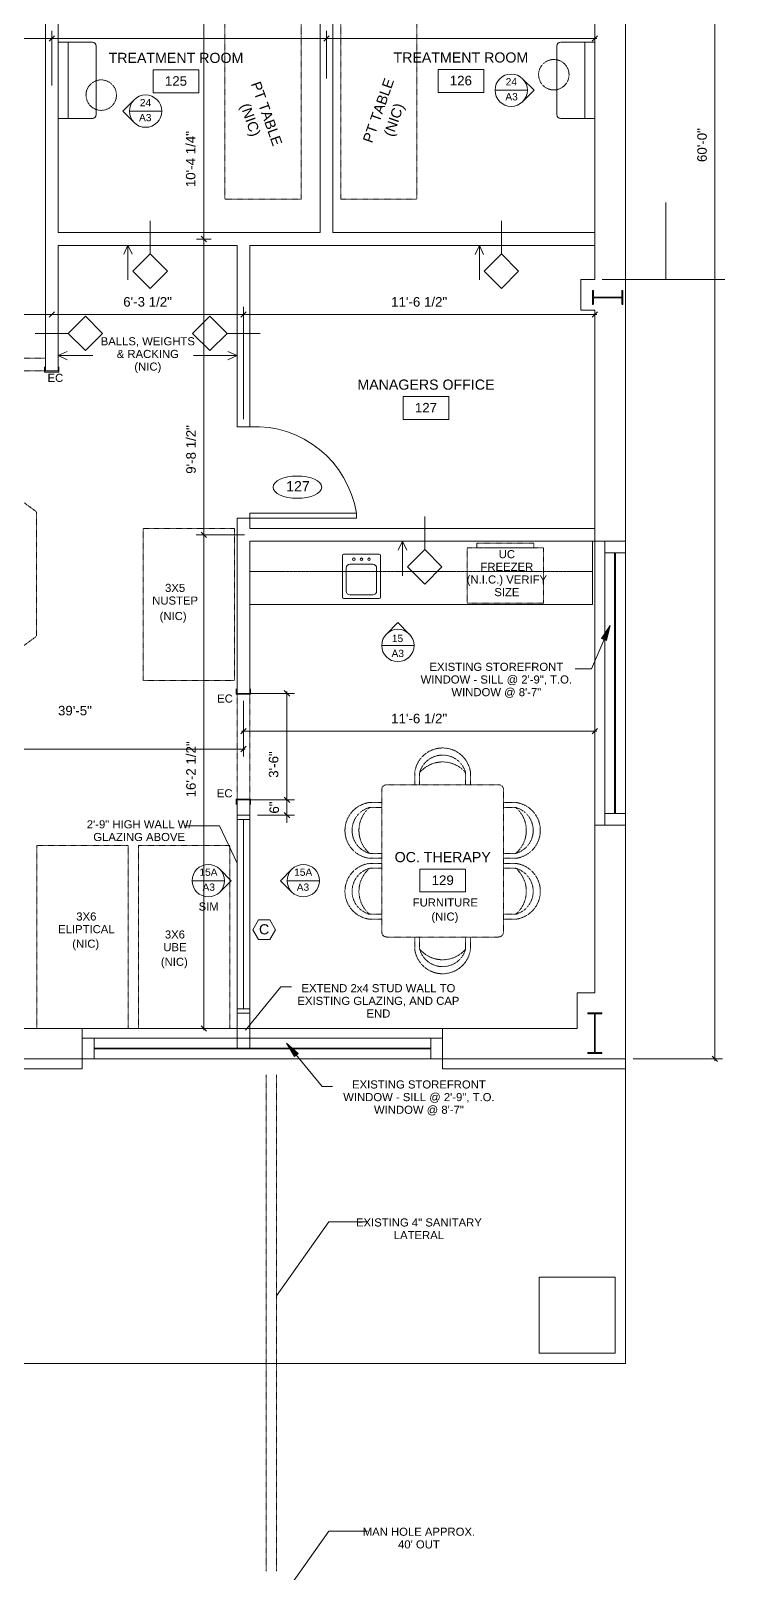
# Model space of a CAD drawing. Header units: inches. Extents: x -2804 to 58974, y -36095 to 66.
# Drawn here: x 22141 to 22417, y -24068 to -23460 of the extents above; entities that cross this region are included whole.
import ezdxf

# ---------------------------------------------------------------- set-up
doc = ezdxf.new("R2010")
doc.units = ezdxf.units.IN
doc.header["$MEASUREMENT"] = 0
doc.header["$XCLIPFRAME"] = 2
doc.linetypes.add('IMPORT-DASHED2', pattern=[0.1875, 0.125, -0.0625])
doc.linetypes.add('IMPORT-HIDDEN2 _3_', pattern=[0.09375, 0.0625, -0.03125])
for name, color, linetype, lineweight in [('006-MAG', 7, 'Continuous', 9), ('15xx-Jefferson-REHAB-pr5_dwg', 45, 'Continuous', 9), ('171-LBLU-SC20', 7, 'Continuous', 9), ('A-CABINET-LOWER', 7, 'Continuous', 9), ('A-CABINET-UPPER', 7, 'IMPORT-DASHED2', 9), ('A-CLNG', 13, 'Continuous', 13), ('A-DIM', 7, 'Continuous', 9), ('A-DOOR-NOTE', 7, 'Continuous', 9), ('A-DOOR-SYM', 7, 'Continuous', 9), ('A-ETAG-NOTE', 7, 'Continuous', 9), ('A-ETAG-SYM', 7, 'Continuous', 9), ('A-FURN', 7, 'IMPORT-HIDDEN2 _3_', 9), ('A-PLBG-FIXT', 7, 'Continuous', 9), ('A-ROOM-NOTE', 7, 'Continuous', 9), ('A-ROOM-SYM', 7, 'Continuous', 9), ('A-TEXT', 7, 'Continuous', 9), ('A-TEXT-8', 7, 'Continuous', 9), ('A-WALL', 113, 'Continuous', 13), ('A-Wall-exist', 7, 'Continuous', 9), ('G-ANNO-REFR', 1, 'Continuous', 9), ('STMETAL', 7, 'Continuous', 9)]:
    doc.layers.add(name, color=color, linetype=linetype, lineweight=lineweight)
doc.styles.add('Arial_10', font='arial.ttf', dxfattribs={"height": 4})
doc.styles.add('Arial_11', font='arial.ttf', dxfattribs={"height": 2.863158})
doc.styles.add('Arial_5', font='arial.ttf', dxfattribs={"height": 3.1875})
doc.styles.add('Arial_6', font='arial.ttf', dxfattribs={"height": 3.75})
picture_1 = doc.add_image_def('image1.jpg', size_in_pixel=(1920, 1080))

# ---------------------------------------------------------------- blocks, each defined once
blk = doc.blocks.new('15xx-Jefferson-REHAB-pr5_dwg_FCM-TIC-1286384-Site Locator Map')
at = {"layer": 'A-DIM'}
for p, q in [((0.48, 0), (-1.37, 0)), ((-0.71, -0.71), (0.71, 0.71))]:
    blk.add_line(p, q, dxfattribs=at)
blk = doc.blocks.new('15xx-Jefferson-REHAB-pr5_dwg_RT8-N-1286385-Site Locator Map')
at = {"layer": 'A-ROOM-SYM', "flags": 128}
blk.add_lwpolyline([(18, -9), (-18, -9), (-18, 9), (18, 9)], close=True, dxfattribs=at)
blk = doc.blocks.new('15xx-Jefferson-REHAB-pr5_dwg_CHAIR4A-1286392-Site Locator Map')
at = {"layer": 'A-FURN'}
for p, q in [((-11, 4.63), (-11, 0)), ((-9.06, 4.76), (-9.06, 0)), ((9.06, 0), (9.06, 4.76)), ((11, 0), (11, 4.76))]:
    blk.add_line(p, q, dxfattribs=at)
for centre, radius, start, end in [((0.01, 3.4), 11.08, 7.0495, 173.57691), ((0, 2.29), 9.39, 15.24898, 164.75102), ((0, -2.87), 11.84, 40.0756, 139.9244)]:
    blk.add_arc(centre, radius, start, end, dxfattribs=at)
blk = doc.blocks.new('15xx-Jefferson-REHAB-pr5_dwg_CHAIR4A-1286393-Site Locator Map')
at = {"layer": 'A-FURN'}
for p, q in [((-11, 4.63), (-11, 0)), ((-9.06, 4.76), (-9.06, 0)), ((9.06, 0), (9.06, 4.76)), ((11, 0), (11, 4.76))]:
    blk.add_line(p, q, dxfattribs=at)
for centre, radius, start, end in [((0.01, 3.4), 11.08, 7.0495, 173.57691), ((0, 2.29), 9.39, 15.24898, 164.75102), ((0, -2.87), 11.84, 40.0756, 139.9244)]:
    blk.add_arc(centre, radius, start, end, dxfattribs=at)
blk = doc.blocks.new('15xx-Jefferson-REHAB-pr5_dwg_EVL8-1286395-Site Locator Map')
at = {"layer": 'A-ETAG-SYM'}
blk.add_line((-15, 0), (15, 0), dxfattribs=at)
at = {"layer": 'A-ETAG-SYM', "flags": 128}
blk.add_lwpolyline([(-10.6, 10.6), (-21.2, 0), (-10.6, -10.6)], dxfattribs=at)
at = {"layer": 'A-ETAG-SYM'}
blk.add_circle((0, 0), 15, dxfattribs=at)
blk = doc.blocks.new('15xx-Jefferson-REHAB-pr5_dwg_EVL8-1286394-Site Locator Map')
at = {"layer": 'A-ETAG-SYM'}
blk.add_line((-15, 0), (15, 0), dxfattribs=at)
at = {"layer": 'A-ETAG-SYM', "flags": 128}
blk.add_lwpolyline([(-10.6, 10.6), (-21.2, 0), (-10.6, -10.6)], dxfattribs=at)
at = {"layer": 'A-ETAG-SYM'}
blk.add_circle((0, 0), 15, dxfattribs=at)
blk = doc.blocks.new('15xx-Jefferson-REHAB-pr5_dwg_EVD8-1286397-Site Locator Map')
at = {"layer": 'A-ETAG-SYM'}
blk.add_line((-15, 0), (15, 0), dxfattribs=at)
at = {"layer": 'A-ETAG-SYM', "flags": 128}
blk.add_lwpolyline([(-10.6, -10.6), (0, -21.2), (10.6, -10.6)], dxfattribs=at)
at = {"layer": 'A-ETAG-SYM'}
blk.add_circle((0, 0), 15, dxfattribs=at)
blk = doc.blocks.new('15xx-Jefferson-REHAB-pr5_dwg_wintag-1286409-Site Locator Map')
at = {"layer": 'A-TEXT', "flags": 128}
blk.add_lwpolyline([(-6.9, 12), (-13.9, 0), (-6.9, -12), (6.9, -12), (13.9, 0), (6.9, 12)], close=True, dxfattribs=at)
blk = doc.blocks.new('15xx-Jefferson-REHAB-pr5_dwg-1211969-Site Locator Map')
at = {"layer": 'A-TEXT'}
for points in [[(11904.72, 9258.7), (11902.88, 9259.5), (11906.18, 9264.61)], [(11781.81, 9094.8), (11783.36, 9096.06), (11778.78, 9100.07)]]:
    blk.add_hatch(color=256, dxfattribs=at).paths.add_polyline_path(points, flags=0)
at = {"layer": '006-MAG'}
blk.add_line((11761.73, 9113.56), (11761.73, 9188.25), dxfattribs=at)
at = {"layer": '006-MAG', "flags": 128}
for points in [[(11759.23, 9188.25), (11759.23, 9189.9), (11764.23, 9189.9), (11764.23, 9188.25)], [(11759.23, 9111.9), (11759.23, 9113.56), (11764.23, 9113.56), (11764.23, 9111.9)]]:
    blk.add_lwpolyline(points, close=True, dxfattribs=at)
at = {"layer": '171-LBLU-SC20', "flags": 128}
for points in [[(11683.44, 9366.55), (11683.44, 9364.49), (11689.04, 9364.49), (11689.04, 9366.57)], [(11758.86, 9239.64), (11758.86, 9237.58), (11764.47, 9237.58), (11764.47, 9239.65)], [(11758.86, 9194.17), (11758.86, 9196.23), (11764.47, 9196.23), (11764.47, 9194.15)]]:
    blk.add_lwpolyline(points, dxfattribs=at)
at = {"layer": 'A-CABINET-LOWER'}
for p, q in [((11702.23, 9494.4), (11688.73, 9494.4)), ((11703.73, 9492.9), (11703.73, 9465.9)), ((11885.23, 9492.9), (11885.23, 9465.9)), ((11886.73, 9494.4), (11900.23, 9494.4)), ((11702.23, 9464.4), (11688.73, 9464.4)), ((11886.73, 9464.4), (11900.23, 9464.4))]:
    blk.add_line(p, q, dxfattribs=at)
at = {"layer": 'A-CABINET-LOWER', "flags": 128}
blk.add_lwpolyline([(11806.23, 9306.9), (11764.23, 9306.9), (11764.23, 9308.9), (11806.23, 9308.9)], close=True, dxfattribs=at)
blk.add_lwpolyline([(11899.23, 9297.9), (11899.23, 9272.9), (11764.23, 9272.9)], dxfattribs=at)
at = {"layer": 'A-CABINET-LOWER'}
for centre, radius, start, end in [((11702.23, 9492.9), 1.5, 0, 90), ((11886.73, 9492.9), 1.5, 90, 180), ((11702.23, 9465.9), 1.5, 270, 0), ((11886.73, 9465.9), 1.5, 180, 270), ((11766.34, 9302.56), 40.4, 9.03131, 92.9867)]:
    blk.add_arc(centre, radius, start, end, dxfattribs=at)
at = {"layer": 'A-CABINET-UPPER', "linetype": 'Continuous'}
for p, q in [((11692.73, 9494.4), (11692.73, 9464.4)), ((11896.23, 9494.4), (11896.23, 9464.4))]:
    blk.add_line(p, q, dxfattribs=at)
at = {"layer": 'A-CABINET-UPPER', "flags": 128}
blk.add_lwpolyline([(11899.23, 9297.9), (11899.23, 9285.9), (11764.23, 9285.9)], dxfattribs=at)
at = {"layer": 'A-CLNG', "color": 7, "linetype": 'IMPORT-HIDDEN2 _3_', "lineweight": 9}
for p, q in [((11623.73, 9369.9), (11683.73, 9369.9)), ((11623.73, 9364.9), (11683.73, 9364.9)), ((11759.23, 9237.9), (11759.23, 9195.9)), ((11764.23, 9237.9), (11764.23, 9195.9))]:
    blk.add_line(p, q, dxfattribs=at)
at = {"layer": 'A-DIM'}
for p, q in [((11947.43, 9812.4), (11947.43, 9095.4)), ((11746.1, 9539.65), (11746.1, 9418.4)), ((11900.23, 9422.4), (11900.23, 9498.86)), ((11622.73, 9495.86), (11684.73, 9495.86)), ((11687.73, 9495.86), (11792.98, 9495.86)), ((11795.98, 9495.86), (11898.73, 9495.86)), ((11746.1, 9415.4), (11746.1, 9301.9)), ((11622.73, 9387.12), (11684.73, 9387.12)), ((11687.73, 9387.12), (11760.23, 9387.12)), ((11763.23, 9387.12), (11898.73, 9387.12)), ((11900.23, 9385.9), (11900.23, 9384.12)), ((11746.1, 9298.9), (11746.1, 9107.4)), ((11762.23, 9237.9), (11781.9, 9237.9)), ((11900.23, 9238.9), (11900.23, 9219.96)), ((11763.23, 9222.96), (11898.73, 9222.96)), ((11290.23, 9215.96), (11760.23, 9215.96)), ((11778.9, 9195.9), (11778.9, 9189.9)), ((11767.23, 9189.9), (11781.9, 9189.9)), ((11778.9, 9188.4), (11778.9, 9186.9)), ((11701.23, 9105.9), (11749.1, 9105.9)), ((11915.23, 9093.9), (11950.43, 9093.9))]:
    blk.add_line(p, q, dxfattribs=at)
at = {"layer": 'A-DIM', "flags": 128}
for points in [[(11686.23, 9498.86), (11686.23, 9477.4)], [(11794.48, 9498.86), (11794.48, 9480.11)], [(11749.1, 9416.9), (11743.23, 9416.9)]]:
    blk.add_lwpolyline(points, close=True, dxfattribs=at)
for points in [[(11761.73, 9376.31), (11761.73, 9390.12), (11761.73, 9345.9)], [(11747.23, 9300.4), (11743.1, 9300.4), (11762.23, 9300.4)], [(11778.9, 9236.4), (11778.9, 9197.4), (11778.9, 9198.9)], [(11761.73, 9219.96), (11761.73, 9234.9), (11761.73, 9212.96)], [(11762.23, 9195.9), (11781.9, 9195.9), (11767.23, 9195.9)]]:
    blk.add_lwpolyline(points, dxfattribs=at)
at = {"layer": 'A-DOOR-SYM'}
blk.add_ellipse((11783.02, 9319.14), major_axis=(9.58, 0), ratio=0.45763, dxfattribs=at)
at = {"layer": 'A-FURN'}
for p, q in [((11816.23, 9199.9), (11816.23, 9143.9)), ((11862.23, 9201.9), (11818.23, 9201.9)), ((11864.23, 9143.9), (11864.23, 9199.9)), ((11818.23, 9141.9), (11862.23, 9141.9))]:
    blk.add_line(p, q, dxfattribs=at)
at = {"layer": 'A-FURN', "flags": 128}
for points in [[(11784.48, 9432.53), (11754.48, 9432.53), (11754.48, 9516.53), (11784.48, 9516.53)], [(11800.09, 9432.53), (11830.09, 9432.53), (11830.09, 9516.53), (11800.09, 9516.53)], [(11680.25, 9260.39), (11680.25, 9309.41), (11635.76, 9341.9), (11580.74, 9341.9), (11536.25, 9309.41), (11536.25, 9260.39), (11580.74, 9227.9), (11635.76, 9227.9)], [(11722.25, 9242.9), (11758.25, 9242.9), (11758.25, 9302.9), (11722.25, 9302.9)], [(11876.18, 9297.06), (11876.18, 9295.18), (11853.68, 9295.18), (11853.68, 9297.06)], [(11879.93, 9295.18), (11879.93, 9273.38), (11849.93, 9273.38), (11849.93, 9295.18)], [(11680.35, 9105.9), (11716.35, 9105.9), (11716.35, 9177.9), (11680.35, 9177.9)], [(11720.35, 9105.9), (11756.35, 9105.9), (11756.35, 9177.9), (11720.35, 9177.9)]]:
    blk.add_lwpolyline(points, close=True, dxfattribs=at)
at = {"layer": 'A-FURN'}
for centre in [(11884.03, 9481.63), (11705.72, 9473.58)]:
    blk.add_circle(centre, 6, dxfattribs=at)
for centre, start, end in [((11818.23, 9199.9), 90, 180), ((11862.23, 9199.9), 0, 90), ((11818.23, 9143.9), 180, 270), ((11862.23, 9143.9), 270, 0)]:
    blk.add_arc(centre, 2, start, end, dxfattribs=at)
at = {"layer": 'A-PLBG-FIXT'}
for p, q in [((11800.73, 9292.23), (11800.73, 9275.73)), ((11815.23, 9292.73), (11801.23, 9292.73)), ((11815.73, 9275.73), (11815.73, 9292.23)), ((11802.23, 9287.23), (11802.23, 9278.23)), ((11812.73, 9288.73), (11803.73, 9288.73)), ((11814.23, 9278.23), (11814.23, 9287.23)), ((11801.23, 9275.23), (11815.23, 9275.23)), ((11803.73, 9276.73), (11812.73, 9276.73))]:
    blk.add_line(p, q, dxfattribs=at)
at = {"layer": 'A-PLBG-FIXT', "linetype": 'IMPORT-HIDDEN2 _3_'}
for p, q in [((11770.72, 9087.55), (11770.72, 8891.98)), ((11774.72, 9087.55), (11774.72, 8891.98))]:
    blk.add_line(p, q, dxfattribs=at)
at = {"layer": 'A-PLBG-FIXT'}
for centre in [(11805.23, 9290.73), (11808.23, 9290.73), (11811.23, 9290.73)]:
    blk.add_circle(centre, 0.5, dxfattribs=at)
for centre, radius, start, end in [((11801.23, 9292.23), 0.5, 90, 180), ((11815.23, 9292.23), 0.5, 0, 90), ((11803.73, 9287.23), 1.5, 90, 180), ((11812.73, 9287.23), 1.5, 0, 90), ((11801.23, 9275.73), 0.5, 180, 270), ((11803.73, 9278.23), 1.5, 180, 270), ((11812.73, 9278.23), 1.5, 270, 0), ((11815.23, 9275.73), 0.5, 270, 0)]:
    blk.add_arc(centre, radius, start, end, dxfattribs=at)
at = {"layer": 'A-TEXT'}
for p, q in [((11928.11, 9431.34), (11928.11, 9400.9)), ((11725.03, 9424.06), (11725.03, 9411.02)), ((11863.39, 9424.06), (11863.39, 9411.02)), ((11716.26, 9414.46), (11714.58, 9410.89)), ((11854.69, 9414.4), (11853, 9410.83)), ((11688.73, 9370.95), (11692.31, 9369.27)), ((11759.23, 9370.95), (11755.66, 9369.27)), ((11833.16, 9307.56), (11833.16, 9294.52)), ((11824.45, 9297.9), (11822.77, 9294.33)), ((11902.88, 9259.5), (11906.18, 9264.61)), ((11906.18, 9264.61), (11904.72, 9258.7)), ((11904.72, 9258.7), (11902.88, 9259.5)), ((11783.36, 9096.06), (11778.78, 9100.07)), ((11778.78, 9100.07), (11781.81, 9094.8)), ((11781.81, 9094.8), (11783.36, 9096.06))]:
    blk.add_line(p, q, dxfattribs=at)
at = {"layer": 'A-TEXT', "flags": 128}
for points in [[(11716.26, 9400.81), (11716.26, 9414.46), (11717.94, 9410.89)], [(11854.69, 9400.75), (11854.69, 9414.4), (11856.37, 9410.83)], [(11692.68, 9379.72), (11699.47, 9386.51), (11706.26, 9379.72), (11699.47, 9372.93), (11692.68, 9379.72), (11679.64, 9379.72)], [(11755.29, 9379.72), (11748.5, 9386.51), (11741.71, 9379.72), (11748.5, 9372.93), (11755.29, 9379.72), (11768.33, 9379.72)], [(11702.39, 9370.95), (11688.73, 9370.95), (11692.31, 9372.63)], [(11742.05, 9370.95), (11759.23, 9370.95), (11755.66, 9372.63)], [(11824.45, 9284.25), (11824.45, 9297.9), (11826.13, 9294.33)], [(11906.18, 9264.61), (11898.82, 9247.59), (11892.41, 9247.59)], [(11759.23, 9170.98), (11752.34, 9185.69), (11738.76, 9185.69)], [(11762.57, 9105.21), (11776.5, 9122.23), (11780.63, 9122.23)], [(11778.78, 9100.07), (11792.71, 9083.06), (11796.84, 9083.06)], [(11774.72, 9000.5), (11795.34, 9029.68), (11810.62, 9029.68)], [(11774.72, 8878.65), (11795.34, 8907.82), (11810.62, 8907.82)]]:
    blk.add_lwpolyline(points, dxfattribs=at)
for points in [[(11718.24, 9404.23), (11725.03, 9411.02), (11731.82, 9404.23), (11725.03, 9397.44)], [(11856.6, 9404.23), (11863.39, 9411.02), (11870.18, 9404.23), (11863.39, 9397.44)], [(11826.37, 9287.73), (11833.16, 9294.52), (11839.95, 9287.73), (11833.16, 9280.94)]]:
    blk.add_lwpolyline(points, close=True, dxfattribs=at)
at = {"layer": 'A-TEXT-8'}
blk.add_line((11903.1, 9400.9), (11951.45, 9400.9), dxfattribs=at)
at = {"layer": 'A-WALL', "color": 7, "lineweight": 9, "flags": 128}
for points in [[(11912.23, 9555.65), (11900.23, 9555.65), (11900.23, 9400.9)], [(11900.23, 9419.4), (11796.98, 9419.4), (11796.98, 9538.65), (11848.23, 9538.65), (11848.23, 9543.65), (11740.73, 9543.65), (11740.73, 9538.65), (11791.98, 9538.65), (11791.98, 9419.4), (11688.73, 9419.4), (11688.73, 9538.65), (11692.73, 9538.65), (11692.73, 9543.65), (11683.73, 9543.65), (11683.73, 9364.9), (11688.73, 9364.9)], [(11688.73, 9364.9), (11688.73, 9414.4), (11759.23, 9414.4)], [(11900.23, 9414.4), (11764.23, 9414.4), (11764.23, 9342.9), (11759.23, 9342.9), (11759.23, 9414.4)], [(11759.23, 9306.9), (11764.23, 9306.9), (11764.23, 9302.9), (11900.23, 9302.9), (11900.23, 9297.9), (11764.23, 9297.9)], [(11764.23, 9297.9), (11764.23, 9237.9), (11759.23, 9237.9), (11759.23, 9306.9)], [(11764.23, 9098.16), (11764.23, 9195.9), (11759.23, 9195.9), (11759.23, 9098.16)]]:
    blk.add_lwpolyline(points, dxfattribs=at)
at = {"layer": 'A-Wall-exist'}
for p, q in [((11912.23, 9555.65), (11912.23, 9093.9)), ((11904.1, 9293.21), (11904.1, 9190.6)), ((11907.98, 9293.21), (11907.98, 9190.6)), ((11908.35, 9293.21), (11908.35, 9190.6)), ((11702.93, 9102.04), (11835.54, 9102.04)), ((11702.93, 9098.16), (11835.54, 9098.16)), ((11702.93, 9097.78), (11835.54, 9097.78))]:
    blk.add_line(p, q, dxfattribs=at)
at = {"layer": 'A-Wall-exist', "flags": 128}
for points in [[(11012.23, 9410.9), (11012.23, 9093.9), (11912.23, 9093.9), (11912.23, 8973.9), (11012.23, 8973.9), (11012.23, 9093.9)], [(11504.93, 9100.29), (11504.93, 9105.9), (11612.73, 9105.9), (11612.73, 9124.9), (11631.73, 9124.9), (11631.73, 9105.9), (11893.23, 9105.9), (11893.23, 9119.9), (11900.23, 9119.9), (11900.23, 9388.9), (11894.73, 9388.9), (11894.73, 9400.9), (11900.23, 9400.9)], [(11900.23, 9297.9), (11912.23, 9297.9), (11912.23, 9293.21), (11904.1, 9293.21), (11904.1, 9297.9), (11912.23, 9297.9)], [(11912.23, 9185.9), (11904.1, 9185.9), (11904.1, 9190.6), (11912.23, 9190.6), (11912.23, 9185.9), (11900.23, 9185.9)], [(11698.23, 9105.9), (11698.23, 9089.9), (11600.23, 9089.9), (11600.23, 9105.9)], [(11912.23, 9089.9), (11840.23, 9089.9), (11840.23, 9105.9)]]:
    blk.add_lwpolyline(points, dxfattribs=at)
for points in [[(11698.23, 9093.9), (11702.93, 9093.9), (11702.93, 9102.04), (11698.23, 9102.04)], [(11835.54, 9093.9), (11840.23, 9093.9), (11840.23, 9102.04), (11835.54, 9102.04)], [(11908.23, 8977.9), (11878.23, 8977.9), (11878.23, 9007.9), (11908.23, 9007.9)]]:
    blk.add_lwpolyline(points, close=True, dxfattribs=at)
at = {"layer": 'STMETAL'}
for p, q in [((11899.61, 9396.46), (11899.61, 9394.21)), ((11899.8, 9394.03), (11910.67, 9394.03)), ((11910.86, 9394.21), (11910.86, 9396.46)), ((11899.61, 9393.59), (11899.61, 9391.34)), ((11910.67, 9393.78), (11899.8, 9393.78)), ((11910.86, 9391.34), (11910.86, 9393.59)), ((11897.67, 9111.64), (11899.92, 9111.64)), ((11900.11, 9111.46), (11900.11, 9096.58)), ((11900.36, 9096.58), (11900.36, 9111.46)), ((11900.55, 9111.64), (11902.8, 9111.64)), ((11899.92, 9096.39), (11897.67, 9096.39)), ((11902.8, 9096.39), (11900.55, 9096.39))]:
    blk.add_line(p, q, dxfattribs=at)
at = {"layer": 'STMETAL', "flags": 128}
for points in [[(11899.42, 9391.15), (11899.23, 9391.15), (11899.23, 9396.65), (11899.42, 9396.65)], [(11911.05, 9396.65), (11911.23, 9396.65), (11911.23, 9391.15), (11911.05, 9391.15)], [(11902.98, 9111.83), (11902.98, 9112.02), (11897.48, 9112.02), (11897.48, 9111.83)], [(11897.48, 9096.21), (11897.48, 9096.02), (11902.98, 9096.02), (11902.98, 9096.21)]]:
    blk.add_lwpolyline(points, dxfattribs=at)
at = {"layer": 'STMETAL'}
for centre, start, end in [((11899.42, 9396.46), 0, 90), ((11899.8, 9394.21), 180, 270), ((11910.67, 9394.21), 270, 0), ((11911.05, 9396.46), 90, 180), ((11899.42, 9391.34), 270, 0), ((11899.8, 9393.59), 90, 180), ((11910.67, 9393.59), 0, 90), ((11911.05, 9391.34), 180, 270), ((11897.67, 9111.83), 180, 270), ((11899.92, 9111.46), 0, 90), ((11900.55, 9111.46), 90, 180), ((11902.8, 9111.83), 270, 0), ((11897.67, 9096.21), 90, 180), ((11899.92, 9096.58), 270, 0), ((11900.55, 9096.58), 180, 270), ((11902.8, 9096.21), 0, 90)]:
    blk.add_arc(centre, 0.188, start, end, dxfattribs=at)
for name, p, xscale, yscale, zscale in [('15xx-Jefferson-REHAB-pr5_dwg_FCM-TIC-1286384-Site Locator Map', (11686.23, 9495.86), 1.5, 1.5, 1.5), ('15xx-Jefferson-REHAB-pr5_dwg_FCM-TIC-1286384-Site Locator Map', (11794.48, 9495.86), 1.5, 1.5, 1.5), ('15xx-Jefferson-REHAB-pr5_dwg_FCM-TIC-1286384-Site Locator Map', (11900.23, 9495.86), 1.5, 1.5, 1.5), ('15xx-Jefferson-REHAB-pr5_dwg_RT8-N-1286385-Site Locator Map', (11735.17, 9479.02), 0.5, 0.5, 0.5), ('15xx-Jefferson-REHAB-pr5_dwg_RT8-N-1286385-Site Locator Map', (11847.41, 9479.18), 0.5, 0.5, 0.5), ('15xx-Jefferson-REHAB-pr5_dwg_EVL8-1286394-Site Locator Map', (11723.21, 9467.27), 0.4250000000029104, 0.4250000000029104, 0.4250000000029104), ('15xx-Jefferson-REHAB-pr5_dwg_FCM-TIC-1286384-Site Locator Map', (11686.23, 9387.12), 1.5, 1.5, 1.5), ('15xx-Jefferson-REHAB-pr5_dwg_FCM-TIC-1286384-Site Locator Map', (11761.73, 9387.12), 1.5, 1.5, 1.5), ('15xx-Jefferson-REHAB-pr5_dwg_FCM-TIC-1286384-Site Locator Map', (11900.23, 9387.12), 1.5, 1.5, 1.5), ('15xx-Jefferson-REHAB-pr5_dwg_RT8-N-1286385-Site Locator Map', (11833.65, 9350.29), 0.5, 0.5, 0.5), ('15xx-Jefferson-REHAB-pr5_dwg_FCM-TIC-1286384-Site Locator Map', (11900.23, 9222.96), 1.5, 1.5, 1.5), ('15xx-Jefferson-REHAB-pr5_dwg_FCM-TIC-1286384-Site Locator Map', (11761.73, 9215.96), 1.5, 1.5, 1.5), ('15xx-Jefferson-REHAB-pr5_dwg_EVL8-1286394-Site Locator Map', (11785.34, 9164.09), 0.4250000000029104, 0.4250000000029104, 0.4250000000029104), ('15xx-Jefferson-REHAB-pr5_dwg_RT8-N-1286385-Site Locator Map', (11840.26, 9164.14), 0.5, 0.5, 0.5), ('15xx-Jefferson-REHAB-pr5_dwg_wintag-1286409-Site Locator Map', (11769.9, 9144.77), 0.319999999999709, 0.319999999999709, 0.319999999999709)]:
    blk.add_blockref(name, p, dxfattribs=dict(xscale=xscale, yscale=yscale, zscale=zscale))
at = {"xscale": 1.5, "yscale": 1.5, "zscale": 1.5}
for p, rotation in [((11686.23, 9495.86), 180), ((11794.48, 9495.86), 180), ((11746.1, 9416.9), 270), ((11746.1, 9416.9), 89.99999999999999), ((11686.23, 9387.12), 180), ((11761.73, 9387.12), 180), ((11746.1, 9300.4), 270), ((11746.1, 9300.4), 89.99999999999999), ((11778.9, 9237.9), 89.99999999999999), ((11761.73, 9222.96), 180), ((11778.9, 9195.9), 270), ((11778.9, 9195.9), 270), ((11778.9, 9189.9), 89.99999999999999), ((11746.1, 9105.9), 270), ((11947.43, 9093.9), 270)]:
    blk.add_blockref('15xx-Jefferson-REHAB-pr5_dwg_FCM-TIC-1286384-Site Locator Map', p, dxfattribs=dict(at, rotation=rotation))
at = {"extrusion": (0, 0, -1), "xscale": 0.4250000000029104, "yscale": 0.4250000000029104, "zscale": -0.4250000000029104}
for p in [(-11867.24, 9475.51), (-11747.93, 9164.09)]:
    blk.add_blockref('15xx-Jefferson-REHAB-pr5_dwg_EVL8-1286395-Site Locator Map', p, dxfattribs=at)
at = {"extrusion": (0, 0, -1), "xscale": 0.4250000000029104, "yscale": 0.4250000000029104, "zscale": -0.4250000000029104, "rotation": 180}
blk.add_blockref('15xx-Jefferson-REHAB-pr5_dwg_EVD8-1286397-Site Locator Map', (-11822.6, 9256.76), dxfattribs=at)
at = {"extrusion": (0, 0, -1), "zscale": -1}
blk.add_blockref('15xx-Jefferson-REHAB-pr5_dwg_CHAIR4A-1286393-Site Locator Map', (-11840.23, 9201.9), dxfattribs=at)
for p, rotation in [((-11816.23, 9183.9), 270), ((-11864.23, 9159.9), 90.00000000000001)]:
    blk.add_blockref('15xx-Jefferson-REHAB-pr5_dwg_CHAIR4A-1286393-Site Locator Map', p, dxfattribs=dict(at, rotation=rotation))
for p, rotation in [((11864.23, 9183.9), 270), ((11816.23, 9159.9), 89.99999999999999), ((11840.23, 9141.9), 180)]:
    blk.add_blockref('15xx-Jefferson-REHAB-pr5_dwg_CHAIR4A-1286392-Site Locator Map', p, dxfattribs=dict(rotation=rotation))
at = {"layer": 'A-DIM', "char_height": 3.75, "attachment_point": 2, "rotation": 90, "line_spacing_factor": 0.938532, "style": 'Arial_6'}
for s, insert, width in [('10\'-4 1/4"', (11739.09, 9448.37), 26.3075), ('60\'-0"', (11940.54, 9453.9), 15.876), ('9\'-8 1/2"', (11739.21, 9333.98), 22.8303), ('16\'-2 1/2"', (11739.21, 9207.94), 26.3075), ('3\'-6"', (11771.76, 9209.85), 12.3988), ('6"', (11772.01, 9192.9), 5.6733)]:
    blk.add_mtext(s, dxfattribs=dict(at, insert=insert, width=width))
at = {"layer": 'A-DIM', "char_height": 3.75, "attachment_point": 2, "line_spacing_factor": 0.938532, "style": 'Arial_6'}
for s, insert, width in [('6\'-3 1/2"', (11723.98, 9394.01), 22.8303), ('11\'-6 1/2"', (11830.98, 9394.01), 26.3075), ('39\'-5"', (11695.36, 9232.97), 15.876), ('11\'-6 1/2"', (11830.98, 9229.86), 26.3075)]:
    blk.add_mtext(s, dxfattribs=dict(at, insert=insert, width=width))
at = {"layer": 'A-DOOR-NOTE', "insert": (11783.23, 9321.5), "char_height": 4, "width": 11.1271, "attachment_point": 2, "line_spacing_factor": 0.938532, "style": 'Arial_10'}
blk.add_mtext('127', dxfattribs=at)
at = {"layer": 'A-ETAG-NOTE', "char_height": 2.863, "attachment_point": 2, "line_spacing_factor": 0.938532, "style": 'Arial_11'}
for s, insert, width in [('24', (11867.29, 9480.29), 5.3098), ('A3', (11867.39, 9474.4), 5.8338), ('24', (11723.17, 9472.05), 5.3098), ('A3', (11723.07, 9466.16), 5.8338), ('15', (11822.46, 9260.96), 5.3098), ('A3', (11822.55, 9255.06), 5.8338), ('15A', (11747.97, 9168.87), 8.4887), ('15A', (11785.29, 9168.87), 8.4887), ('A3', (11748.07, 9162.98), 5.8338), ('A3', (11785.2, 9162.98), 5.8338)]:
    blk.add_mtext(s, dxfattribs=dict(at, insert=insert, width=width))
at = {"layer": 'A-FURN', "char_height": 4, "attachment_point": 2, "line_spacing_factor": 0.938532, "style": 'Arial_10'}
for s, insert, width, rotation in [('PT TABLE', (11813.02, 9468.21), 31.4293, 70.61011), ('PT TABLE', (11772.79, 9466.94), 31.4293, 289.38989), ('(NIC)', (11766.43, 9464.54), 15.8122, 289.38989), ('(NIC)', (11819.12, 9464.54), 15.8122, 70.61011)]:
    blk.add_mtext(s, dxfattribs=dict(at, insert=insert, width=width, rotation=rotation))
at = {"layer": 'A-ROOM-NOTE', "attachment_point": 2, "line_spacing_factor": 0.938532}
for s, insert, char_height, width, style in [('TREATMENT ROOM', (11735.17, 9490.26), 4, 63.0538, 'Arial_10'), ('TREATMENT ROOM', (11847.41, 9490.42), 4, 63.0538, 'Arial_10'), ('125', (11735.17, 9481.04), 3.75, 10.4315, 'Arial_6'), ('126', (11847.41, 9481.2), 3.75, 10.4315, 'Arial_6'), ('MANAGERS OFFICE', (11833.65, 9361.53), 4, 64.225, 'Arial_10'), ('127', (11833.65, 9352.31), 3.75, 10.4315, 'Arial_6'), ('OC. THERAPY', (11840.26, 9175.38), 4, 44.9478, 'Arial_10'), ('129', (11840.26, 9166.16), 3.75, 10.4315, 'Arial_6')]:
    blk.add_mtext(s, dxfattribs=dict(at, insert=insert, char_height=char_height, width=width, style=style))
at = {"layer": 'A-TEXT', "insert": (11769.9, 9146.93), "char_height": 4, "width": 4.7827, "attachment_point": 2, "line_spacing_factor": 0.938532, "style": 'Arial_10'}
blk.add_mtext('C', dxfattribs=at)
at = {"layer": 'A-TEXT-8', "attachment_point": 2, "line_spacing_factor": 0.938532, "style": 'Arial_5'}
for s, insert, char_height, width in [('BALLS, WEIGHTS\\P& RACKING\\P(NIC)', (11724.08, 9378.2), 3.1875, 44.1783), ('EC', (11687.67, 9363.78), 3.187, 7.3501), ('UC\\PFREEZER\\P(N.I.C.) VERIFY\\PSIZE', (11865.53, 9294.33), 3.1875, 37.4893), ('3X5\\PNUSTEP', (11734.84, 9281.04), 3.187, 21.4669), ('(NIC)', (11734.05, 9269.95), 3.187, 12.6002), ('EXISTING STOREFRONT\\PWINDOW - SILL @ 2\'-9", T.O.\\PWINDOW @ 8\'-7"', (11861.39, 9249.94), 3.1875, 70.0786), ('EC', (11754.49, 9237.44), 3.187, 7.3501), ('EC', (11754.36, 9200.11), 3.187, 7.3501), ('2\'-9" HIGH WALL W/\\PGLAZING ABOVE', (11720.66, 9187.89), 3.1875, 48.6895), ('FURNITURE', (11841.29, 9157.11), 3.187, 30.5281), ('3X6\\PELIPTICAL', (11699.86, 9151.58), 3.187, 26.5225), ('SIM', (11748.05, 9155.5), 3.187, 9.4112), ('(NIC)', (11841.12, 9151.54), 3.187, 12.6002), ('(NIC)', (11699.61, 9140.86), 3.187, 12.6002), ('3X6\\PUBE', (11734.76, 9144.49), 3.187, 10.889), ('(NIC)', (11734.52, 9133.73), 3.187, 12.6002), ('EXTEND 2x4 STUD WALL TO\\PEXISTING GLAZING, AND CAP\\PEND', (11814.93, 9123.33), 3.1875, 75.562), ('EXISTING STOREFRONT\\PWINDOW - SILL @ 2\'-9", T.O.\\PWINDOW @ 8\'-7"', (11830.88, 9085.41), 3.1875, 70.0786), ('EXISTING 4" SANITARY\\PLATERAL', (11830.88, 9031.04), 3.1875, 58.3729), ("MAN HOLE APPROX.\\P40' OUT", (11830.88, 8909.19), 3.1875, 52.384)]:
    blk.add_mtext(s, dxfattribs=dict(at, insert=insert, char_height=char_height, width=width))

msp = doc.modelspace()

# ---------------------------------------------------------------- block references
at = {"layer": '15xx-Jefferson-REHAB-pr5_dwg', "color": 7}
msp.add_blockref('15xx-Jefferson-REHAB-pr5_dwg-1211969-Site Locator Map', (10463.16, -32959.13), dxfattribs=at)

# ---------------------------------------------------------------- pictures from other files: only their frames are drawn
at = {"layer": 'G-ANNO-REFR'}
image = msp.add_image(picture_1, insert=(2622.27, -39288.79), size_in_units=(58514.29, 32914.29), dxfattribs=at)
image.set_boundary_path([(6.22075, 974.7155), (6.22075, 84.07945), (1848.5501, 84.07945), (1848.5501, 974.7155), (6.22075, 974.7155)])
image.dxf.flags = 15

doc.saveas('drawing.dxf')
